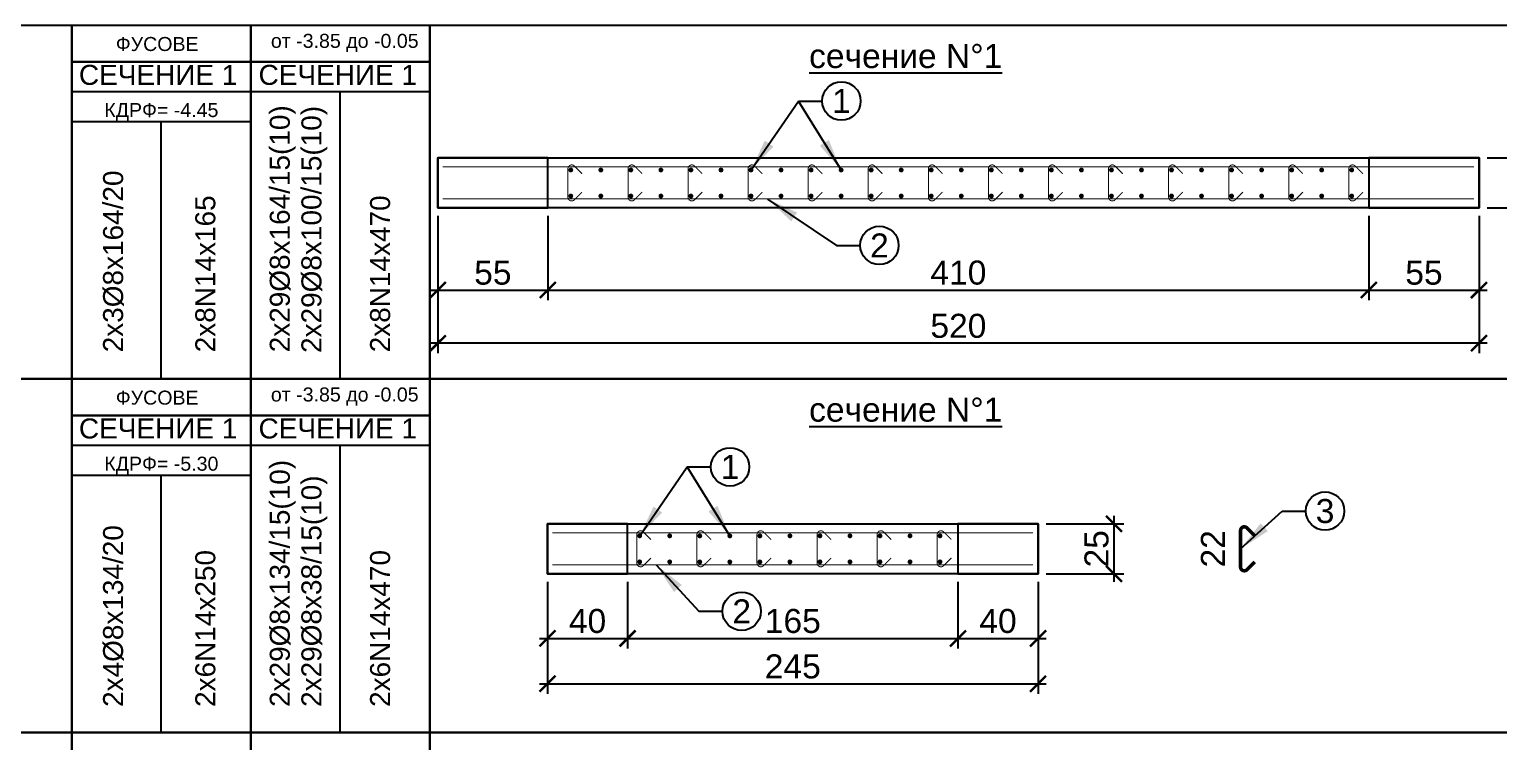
# Model space of a CAD drawing. Header units: millimetres. Extents: x 879 to 91735, y -13728 to 454.
# Drawn here: x 10266 to 11000, y -12629 to -12273 of the extents above; entities that cross this region are included whole.
import ezdxf
from ezdxf.enums import TextEntityAlignment as Align

# ---------------------------------------------------------------- set-up
doc = ezdxf.new("R2010")
doc.units = ezdxf.units.MM
for name, color, linetype in [('1K_SHA', 134, 'Continuous'), ('k_arm', 40, 'Continuous'), ('k_dim_arm', 54, 'Continuous'), ('k_nadpisi', 8, 'Continuous')]:
    doc.layers.add(name, color=color, linetype=linetype)
doc.styles.add('ARIAL', font='ARIAL.TTF')
doc.styles.get("Standard").update_dxf_attribs({"font": 'TAHOMA.TTF'})
doc.dimstyles.new('k_', dxfattribs={"dimscale": 4, "dimtxt": 3, "dimasz": 2, "dimexe": 1.25, "dimexo": 1, "dimtad": 1, "dimdec": 1, "dimrnd": 0.5, "dimtxsty": 'Standard', "dimblk": 'ARCHTICK', "dimcen": 2.5, "dimdle": 1, "dimclrd": 8, "dimclre": 8, "dimclrt": 256, "dimadec": 1, "dimazin": 0, "dimtfac": 1, "dimtdec": 1, "dimtix": 1, "dimtmove": 0, "dimatfit": 3, "dimfxl": 0, "dimarcsym": 0})
doc.dimstyles.new('k_arm 1', dxfattribs={"dimscale": 5, "dimtxt": 2.4, "dimasz": 1.125, "dimexe": 1.25, "dimexo": 1.2, "dimgap": 1.6, "dimtad": 1, "dimdec": 0, "dimrnd": 0.5, "dimtxsty": 'Standard', "dimblk": 'ARCHTICK', "dimcen": 2.5, "dimse1": 1, "dimse2": 1, "dimsd1": 1, "dimsd2": 1, "dimclrd": 9, "dimclre": 8, "dimclrt": 256, "dimadec": 1, "dimazin": 0, "dimtfac": 1, "dimtdec": 0, "dimtix": 1, "dimtofl": 0, "dimtmove": 2, "dimatfit": 3, "dimfxl": 0, "dimarcsym": 0})
doc.dimstyles.new('k_zoni', dxfattribs={"dimscale": 4, "dimtxt": 2.5, "dimasz": 4, "dimexe": 0, "dimexo": 0, "dimtad": 1, "dimdec": 1, "dimrnd": 1, "dimtxsty": 'Standard', "dimcen": 2.5, "dimse1": 1, "dimse2": 1, "dimclrd": 256, "dimclre": 8, "dimclrt": 256, "dimadec": 1, "dimazin": 0, "dimtfac": 1, "dimtdec": 1, "dimtix": 1, "dimtmove": 0, "dimatfit": 3, "dimfxl": 0, "dimarcsym": 0})

# ---------------------------------------------------------------- blocks, each defined once
blk = doc.blocks.new('_ARCHTICK')
at = {"color": 0, "linetype": 'ByBlock', "const_width": 0.15}
blk.add_lwpolyline([(-0.5, -0.5), (0.5, 0.5)], dxfattribs=at)
blk = doc.blocks.new('*D1443')
at = {"layer": 'Defpoints', "color": 0}
for p in [(10469.73, -12362.75), (10524.73, -12362.75), (10524.73, -12403.78)]:
    blk.add_point(p, dxfattribs=at)
at = {"layer": 'k_nadpisi', "color": 8, "lineweight": -2}
for p, q in [((10469.73, -12366.75), (10469.73, -12408.78)), ((10524.73, -12366.75), (10524.73, -12408.78)), ((10465.73, -12403.78), (10528.73, -12403.78))]:
    blk.add_line(p, q, dxfattribs=at)
at = {"layer": 'k_nadpisi', "color": 8, "lineweight": -2, "xscale": 8, "yscale": 8, "zscale": 8, "rotation": 180}
blk.add_blockref('_ARCHTICK', (10469.73, -12403.78), dxfattribs=at)
at = {"layer": 'k_nadpisi', "color": 8, "lineweight": -2, "xscale": 8, "yscale": 8, "zscale": 8}
blk.add_blockref('_ARCHTICK', (10524.73, -12403.78), dxfattribs=at)
at = {"layer": 'k_nadpisi', "insert": (10497.23, -12395.18), "char_height": 12, "attachment_point": 5, "style": 'ARIAL'}
blk.add_mtext('55', dxfattribs=at)
blk = doc.blocks.new('*D1444')
at = {"layer": 'Defpoints', "color": 0}
for p in [(10524.73, -12362.75), (10934.73, -12362.75), (10934.73, -12403.78)]:
    blk.add_point(p, dxfattribs=at)
at = {"layer": 'k_nadpisi', "color": 8, "lineweight": -2}
for p, q in [((10524.73, -12366.75), (10524.73, -12408.78)), ((10934.73, -12366.75), (10934.73, -12408.78)), ((10520.73, -12403.78), (10938.73, -12403.78))]:
    blk.add_line(p, q, dxfattribs=at)
at = {"layer": 'k_nadpisi', "color": 8, "lineweight": -2, "xscale": 8, "yscale": 8, "zscale": 8, "rotation": 180}
blk.add_blockref('_ARCHTICK', (10524.73, -12403.78), dxfattribs=at)
at = {"layer": 'k_nadpisi', "color": 8, "lineweight": -2, "xscale": 8, "yscale": 8, "zscale": 8}
blk.add_blockref('_ARCHTICK', (10934.73, -12403.78), dxfattribs=at)
at = {"layer": 'k_nadpisi', "insert": (10729.73, -12395.15), "char_height": 12, "attachment_point": 5, "style": 'ARIAL'}
blk.add_mtext('410', dxfattribs=at)
blk = doc.blocks.new('*D1445')
at = {"layer": 'Defpoints', "color": 0}
for p in [(10934.73, -12362.75), (10989.73, -12362.75), (10989.73, -12403.78)]:
    blk.add_point(p, dxfattribs=at)
at = {"layer": 'k_nadpisi', "color": 8, "lineweight": -2}
for p, q in [((10934.73, -12366.75), (10934.73, -12408.78)), ((10989.73, -12366.75), (10989.73, -12408.78)), ((10930.73, -12403.78), (10993.73, -12403.78))]:
    blk.add_line(p, q, dxfattribs=at)
at = {"layer": 'k_nadpisi', "color": 8, "lineweight": -2, "xscale": 8, "yscale": 8, "zscale": 8, "rotation": 180}
blk.add_blockref('_ARCHTICK', (10934.73, -12403.78), dxfattribs=at)
at = {"layer": 'k_nadpisi', "color": 8, "lineweight": -2, "xscale": 8, "yscale": 8, "zscale": 8}
blk.add_blockref('_ARCHTICK', (10989.73, -12403.78), dxfattribs=at)
at = {"layer": 'k_nadpisi', "insert": (10962.23, -12395.18), "char_height": 12, "attachment_point": 5, "style": 'ARIAL'}
blk.add_mtext('55', dxfattribs=at)
blk = doc.blocks.new('*D1446')
at = {"layer": 'Defpoints', "color": 0}
for p in [(10469.73, -12362.75), (10989.73, -12362.75), (10469.73, -12430.38)]:
    blk.add_point(p, dxfattribs=at)
at = {"layer": 'k_nadpisi', "color": 8, "lineweight": -2}
for p, q in [((10469.73, -12366.75), (10469.73, -12435.38)), ((10989.73, -12366.75), (10989.73, -12435.38)), ((10993.73, -12430.38), (10465.73, -12430.38))]:
    blk.add_line(p, q, dxfattribs=at)
at = {"layer": 'k_nadpisi', "color": 8, "lineweight": -2, "xscale": 8, "yscale": 8, "zscale": 8, "rotation": 180}
blk.add_blockref('_ARCHTICK', (10469.73, -12430.38), dxfattribs=at)
at = {"layer": 'k_nadpisi', "color": 8, "lineweight": -2, "xscale": 8, "yscale": 8, "zscale": 8}
blk.add_blockref('_ARCHTICK', (10989.73, -12430.38), dxfattribs=at)
at = {"layer": 'k_nadpisi', "insert": (10729.73, -12421.75), "char_height": 12, "attachment_point": 5, "style": 'ARIAL'}
blk.add_mtext('520', dxfattribs=at)
blk = doc.blocks.new('*D1447')
at = {"layer": 'Defpoints', "color": 0}
for p in [(10989.73, -12337.75), (10989.73, -12362.75), (11019.18, -12362.75)]:
    blk.add_point(p, dxfattribs=at)
at = {"layer": 'k_nadpisi', "color": 8, "lineweight": -2}
for p, q in [((11019.18, -12333.75), (11019.18, -12366.75)), ((10993.73, -12337.75), (11024.18, -12337.75)), ((10993.73, -12362.75), (11024.18, -12362.75))]:
    blk.add_line(p, q, dxfattribs=at)
at = {"layer": 'k_nadpisi', "color": 8, "lineweight": -2, "xscale": 8, "yscale": 8, "zscale": 8}
for p, rotation in [((11019.18, -12337.75), 90), ((11019.18, -12362.75), 270)]:
    blk.add_blockref('_ARCHTICK', p, dxfattribs=dict(at, rotation=rotation))
at = {"layer": 'k_nadpisi', "insert": (11010.56, -12350.25), "char_height": 12, "attachment_point": 5, "rotation": 90, "style": 'ARIAL'}
blk.add_mtext('25', dxfattribs=at)
blk = doc.blocks.new('*D1467')
at = {"layer": 'Defpoints', "color": 0}
for p in [(10524.52, -12545.62), (10564.52, -12545.62), (10564.52, -12577.9)]:
    blk.add_point(p, dxfattribs=at)
at = {"layer": 'k_nadpisi', "color": 8, "lineweight": -2}
for p, q in [((10524.52, -12549.62), (10524.52, -12582.9)), ((10564.52, -12549.62), (10564.52, -12582.9)), ((10520.52, -12577.9), (10568.52, -12577.9))]:
    blk.add_line(p, q, dxfattribs=at)
at = {"layer": 'k_nadpisi', "color": 8, "lineweight": -2, "xscale": 8, "yscale": 8, "zscale": 8, "rotation": 180}
blk.add_blockref('_ARCHTICK', (10524.52, -12577.9), dxfattribs=at)
at = {"layer": 'k_nadpisi', "color": 8, "lineweight": -2, "xscale": 8, "yscale": 8, "zscale": 8}
blk.add_blockref('_ARCHTICK', (10564.52, -12577.9), dxfattribs=at)
at = {"layer": 'k_nadpisi', "insert": (10544.52, -12569.27), "char_height": 12, "attachment_point": 5, "style": 'ARIAL'}
blk.add_mtext('40', dxfattribs=at)
blk = doc.blocks.new('*D1468')
at = {"layer": 'Defpoints', "color": 0}
for p in [(10564.52, -12545.62), (10729.52, -12545.62), (10729.52, -12577.9)]:
    blk.add_point(p, dxfattribs=at)
at = {"layer": 'k_nadpisi', "color": 8, "lineweight": -2}
for p, q in [((10564.52, -12549.62), (10564.52, -12582.9)), ((10729.52, -12549.62), (10729.52, -12582.9)), ((10560.52, -12577.9), (10733.52, -12577.9))]:
    blk.add_line(p, q, dxfattribs=at)
at = {"layer": 'k_nadpisi', "color": 8, "lineweight": -2, "xscale": 8, "yscale": 8, "zscale": 8, "rotation": 180}
blk.add_blockref('_ARCHTICK', (10564.52, -12577.9), dxfattribs=at)
at = {"layer": 'k_nadpisi', "color": 8, "lineweight": -2, "xscale": 8, "yscale": 8, "zscale": 8}
blk.add_blockref('_ARCHTICK', (10729.52, -12577.9), dxfattribs=at)
at = {"layer": 'k_nadpisi', "insert": (10647.02, -12569.27), "char_height": 12, "attachment_point": 5, "style": 'ARIAL'}
blk.add_mtext('165', dxfattribs=at)
blk = doc.blocks.new('*D1469')
at = {"layer": 'Defpoints', "color": 0}
for p in [(10729.52, -12545.62), (10769.52, -12545.62), (10769.52, -12577.9)]:
    blk.add_point(p, dxfattribs=at)
at = {"layer": 'k_nadpisi', "color": 8, "lineweight": -2}
for p, q in [((10729.52, -12549.62), (10729.52, -12582.9)), ((10769.52, -12549.62), (10769.52, -12582.9)), ((10725.52, -12577.9), (10773.52, -12577.9))]:
    blk.add_line(p, q, dxfattribs=at)
at = {"layer": 'k_nadpisi', "color": 8, "lineweight": -2, "xscale": 8, "yscale": 8, "zscale": 8, "rotation": 180}
blk.add_blockref('_ARCHTICK', (10729.52, -12577.9), dxfattribs=at)
at = {"layer": 'k_nadpisi', "color": 8, "lineweight": -2, "xscale": 8, "yscale": 8, "zscale": 8}
blk.add_blockref('_ARCHTICK', (10769.52, -12577.9), dxfattribs=at)
at = {"layer": 'k_nadpisi', "insert": (10749.52, -12569.27), "char_height": 12, "attachment_point": 5, "style": 'ARIAL'}
blk.add_mtext('40', dxfattribs=at)
blk = doc.blocks.new('*D1470')
at = {"layer": 'Defpoints', "color": 0}
for p in [(10524.52, -12545.62), (10769.52, -12545.62), (10769.52, -12600.59)]:
    blk.add_point(p, dxfattribs=at)
at = {"layer": 'k_nadpisi', "color": 8, "lineweight": -2}
for p, q in [((10524.52, -12549.62), (10524.52, -12605.59)), ((10769.52, -12549.62), (10769.52, -12605.59)), ((10520.52, -12600.59), (10773.52, -12600.59))]:
    blk.add_line(p, q, dxfattribs=at)
at = {"layer": 'k_nadpisi', "color": 8, "lineweight": -2, "xscale": 8, "yscale": 8, "zscale": 8, "rotation": 180}
blk.add_blockref('_ARCHTICK', (10524.52, -12600.59), dxfattribs=at)
at = {"layer": 'k_nadpisi', "color": 8, "lineweight": -2, "xscale": 8, "yscale": 8, "zscale": 8}
blk.add_blockref('_ARCHTICK', (10769.52, -12600.59), dxfattribs=at)
at = {"layer": 'k_nadpisi', "insert": (10647.02, -12591.96), "char_height": 12, "attachment_point": 5, "style": 'ARIAL'}
blk.add_mtext('245', dxfattribs=at)
blk = doc.blocks.new('*D1471')
at = {"layer": 'Defpoints', "color": 0}
for p in [(10769.52, -12520.62), (10769.52, -12545.62), (10807.4, -12545.62)]:
    blk.add_point(p, dxfattribs=at)
at = {"layer": 'k_nadpisi', "color": 8, "lineweight": -2}
for p, q in [((10807.4, -12516.62), (10807.4, -12549.62)), ((10773.52, -12520.62), (10812.4, -12520.62)), ((10773.52, -12545.62), (10812.4, -12545.62))]:
    blk.add_line(p, q, dxfattribs=at)
at = {"layer": 'k_nadpisi', "color": 8, "lineweight": -2, "xscale": 8, "yscale": 8, "zscale": 8}
for p, rotation in [((10807.4, -12520.62), 90), ((10807.4, -12545.62), 270)]:
    blk.add_blockref('_ARCHTICK', p, dxfattribs=dict(at, rotation=rotation))
at = {"layer": 'k_nadpisi', "insert": (10798.77, -12533.12), "char_height": 12, "attachment_point": 5, "rotation": 90, "style": 'ARIAL'}
blk.add_mtext('25', dxfattribs=at)
blk = doc.blocks.new('*D1472')
at = {"layer": 'Defpoints', "color": 0}
for p in [(10872.52, -12522.12), (10870.88, -12544.12), (10872.52, -12544.12)]:
    blk.add_point(p, dxfattribs=at)
at = {"layer": 'k_nadpisi', "insert": (10856.86, -12533.12), "char_height": 12, "attachment_point": 5, "rotation": 90, "style": 'ARIAL'}
blk.add_mtext('22', dxfattribs=at)

msp = doc.modelspace()

# ---------------------------------------------------------------- linework, layer by layer
at = {"layer": '1K_SHA'}
for points in [[(10469.734, -12337.75), (10989.734, -12337.75), (10989.734, -12362.75), (10469.734, -12362.75), (10469.734, -12337.75)], [(10524.516, -12520.618), (10769.516, -12520.618), (10769.516, -12545.618), (10524.516, -12545.618), (10524.516, -12520.618)]]:
    msp.add_lwpolyline(points, dxfattribs=at)
for points in [[(10469.734, -12362.75), (10524.734, -12362.75), (10524.734, -12337.75), (10469.734, -12337.75)], [(10934.734, -12362.75), (10989.734, -12362.75), (10989.734, -12337.75), (10934.734, -12337.75)], [(10524.516, -12545.618), (10564.516, -12545.618), (10564.516, -12520.618), (10524.516, -12520.618)], [(10729.516, -12545.618), (10769.516, -12545.618), (10769.516, -12520.618), (10729.516, -12520.618)]]:
    msp.add_lwpolyline(points, close=True, dxfattribs=at)
at = {"layer": 'k_arm', "color": 2, "const_width": 0.5}
for points in [[(10541.794, -12354.842), (10537.935, -12358.701, -0.6681786), (10534.734, -12357.375), (10534.734, -12343.125, -0.6681786), (10537.935, -12341.799), (10541.794, -12345.658)], [(10571.794, -12354.842), (10567.935, -12358.701, -0.6681786), (10564.734, -12357.375), (10564.734, -12343.125, -0.6681786), (10567.935, -12341.799), (10571.794, -12345.658)], [(10601.794, -12354.842), (10597.935, -12358.701, -0.6681786), (10594.734, -12357.375), (10594.734, -12343.125, -0.6681786), (10597.935, -12341.799), (10601.794, -12345.658)], [(10631.794, -12354.842), (10627.935, -12358.701, -0.6681786), (10624.734, -12357.375), (10624.734, -12343.125, -0.6681786), (10627.935, -12341.799), (10631.794, -12345.658)], [(10661.794, -12354.842), (10657.935, -12358.701, -0.6681786), (10654.734, -12357.375), (10654.734, -12343.125, -0.6681786), (10657.935, -12341.799), (10661.794, -12345.658)], [(10691.794, -12354.842), (10687.935, -12358.701, -0.6681786), (10684.734, -12357.375), (10684.734, -12343.125, -0.6681786), (10687.935, -12341.799), (10691.794, -12345.658)], [(10721.794, -12354.842), (10717.935, -12358.701, -0.6681786), (10714.734, -12357.375), (10714.734, -12343.125, -0.6681786), (10717.935, -12341.799), (10721.794, -12345.658)], [(10751.794, -12354.842), (10747.935, -12358.701, -0.6681786), (10744.734, -12357.375), (10744.734, -12343.125, -0.6681786), (10747.935, -12341.799), (10751.794, -12345.658)], [(10781.794, -12354.842), (10777.935, -12358.701, -0.6681786), (10774.734, -12357.375), (10774.734, -12343.125, -0.6681786), (10777.935, -12341.799), (10781.794, -12345.658)], [(10811.794, -12354.842), (10807.935, -12358.701, -0.6681786), (10804.734, -12357.375), (10804.734, -12343.125, -0.6681786), (10807.935, -12341.799), (10811.794, -12345.658)], [(10841.794, -12354.842), (10837.935, -12358.701, -0.6681786), (10834.734, -12357.375), (10834.734, -12343.125, -0.6681786), (10837.935, -12341.799), (10841.794, -12345.658)], [(10871.794, -12354.842), (10867.935, -12358.701, -0.6681786), (10864.734, -12357.375), (10864.734, -12343.125, -0.6681786), (10867.935, -12341.799), (10871.794, -12345.658)], [(10901.794, -12354.842), (10897.935, -12358.701, -0.6681786), (10894.734, -12357.375), (10894.734, -12343.125, -0.6681786), (10897.935, -12341.799), (10901.794, -12345.658)], [(10931.794, -12354.842), (10927.935, -12358.701, -0.6681786), (10924.734, -12357.375), (10924.734, -12343.125, -0.6681786), (10927.935, -12341.799), (10931.794, -12345.658)], [(10576.206, -12537.71), (10572.347, -12541.569, -0.6681786), (10569.146, -12540.243), (10569.146, -12525.993, -0.6681786), (10572.347, -12524.668), (10576.206, -12528.526)], [(10606.206, -12537.71), (10602.347, -12541.569, -0.6681786), (10599.146, -12540.243), (10599.146, -12525.993, -0.6681786), (10602.347, -12524.668), (10606.206, -12528.526)], [(10636.206, -12537.71), (10632.347, -12541.569, -0.6681786), (10629.146, -12540.243), (10629.146, -12525.993, -0.6681786), (10632.347, -12524.668), (10636.206, -12528.526)], [(10666.206, -12537.71), (10662.347, -12541.569, -0.6681786), (10659.146, -12540.243), (10659.146, -12525.993, -0.6681786), (10662.347, -12524.668), (10666.206, -12528.526)], [(10696.206, -12537.71), (10692.347, -12541.569, -0.6681786), (10689.146, -12540.243), (10689.146, -12525.993, -0.6681786), (10692.347, -12524.668), (10696.206, -12528.526)], [(10726.206, -12537.71), (10722.347, -12541.569, -0.6681786), (10719.146, -12540.243), (10719.146, -12525.993, -0.6681786), (10722.347, -12524.668), (10726.206, -12528.526)]]:
    msp.add_lwpolyline(points, format="xyb", dxfattribs=at)
for points in [[(10472.234, -12342.249), (10987.234, -12342.26)], [(10472.234, -12358.251), (10987.234, -12358.241)], [(10527.016, -12525.118), (10767.016, -12525.123)], [(10527.016, -12541.119), (10767.016, -12541.114)]]:
    msp.add_lwpolyline(points, dxfattribs=at)
at = {"layer": 'k_arm', "const_width": 1.2, "flags": 128}
for points in [[(10535.565, -12343.788, 1), (10536.765, -12343.788, 1)], [(10550.565, -12343.788, 1), (10551.765, -12343.788, 1)], [(10565.565, -12343.788, 1), (10566.765, -12343.788, 1)], [(10580.565, -12343.788, 1), (10581.765, -12343.788, 1)], [(10595.565, -12343.788, 1), (10596.765, -12343.788, 1)], [(10610.565, -12343.788, 1), (10611.765, -12343.788, 1)], [(10625.565, -12343.788, 1), (10626.765, -12343.788, 1)], [(10640.565, -12343.788, 1), (10641.765, -12343.788, 1)], [(10655.565, -12343.788, 1), (10656.765, -12343.788, 1)], [(10670.565, -12343.788, 1), (10671.765, -12343.788, 1)], [(10685.565, -12343.788, 1), (10686.765, -12343.788, 1)], [(10700.565, -12343.788, 1), (10701.765, -12343.788, 1)], [(10715.565, -12343.788, 1), (10716.765, -12343.788, 1)], [(10730.565, -12343.788, 1), (10731.765, -12343.788, 1)], [(10745.565, -12343.788, 1), (10746.765, -12343.788, 1)], [(10760.565, -12343.788, 1), (10761.765, -12343.788, 1)], [(10775.565, -12343.788, 1), (10776.765, -12343.788, 1)], [(10790.565, -12343.788, 1), (10791.765, -12343.788, 1)], [(10805.565, -12343.788, 1), (10806.765, -12343.788, 1)], [(10820.565, -12343.788, 1), (10821.765, -12343.788, 1)], [(10835.565, -12343.788, 1), (10836.765, -12343.788, 1)], [(10850.565, -12343.788, 1), (10851.765, -12343.788, 1)], [(10865.565, -12343.788, 1), (10866.765, -12343.788, 1)], [(10880.565, -12343.788, 1), (10881.765, -12343.788, 1)], [(10895.565, -12343.788, 1), (10896.765, -12343.788, 1)], [(10910.565, -12343.788, 1), (10911.765, -12343.788, 1)], [(10925.565, -12343.788, 1), (10926.765, -12343.788, 1)], [(10535.565, -12356.788, -1), (10536.765, -12356.788, -1)], [(10550.565, -12356.788, -1), (10551.765, -12356.788, -1)], [(10565.565, -12356.788, -1), (10566.765, -12356.788, -1)], [(10580.565, -12356.788, -1), (10581.765, -12356.788, -1)], [(10595.565, -12356.788, -1), (10596.765, -12356.788, -1)], [(10610.565, -12356.788, -1), (10611.765, -12356.788, -1)], [(10625.565, -12356.788, -1), (10626.765, -12356.788, -1)], [(10640.565, -12356.788, -1), (10641.765, -12356.788, -1)], [(10655.565, -12356.788, -1), (10656.765, -12356.788, -1)], [(10670.565, -12356.788, -1), (10671.765, -12356.788, -1)], [(10685.565, -12356.788, -1), (10686.765, -12356.788, -1)], [(10700.565, -12356.788, -1), (10701.765, -12356.788, -1)], [(10715.565, -12356.788, -1), (10716.765, -12356.788, -1)], [(10730.565, -12356.788, -1), (10731.765, -12356.788, -1)], [(10745.565, -12356.788, -1), (10746.765, -12356.788, -1)], [(10760.565, -12356.788, -1), (10761.765, -12356.788, -1)], [(10775.565, -12356.788, -1), (10776.765, -12356.788, -1)], [(10790.565, -12356.788, -1), (10791.765, -12356.788, -1)], [(10805.565, -12356.788, -1), (10806.765, -12356.788, -1)], [(10820.565, -12356.788, -1), (10821.765, -12356.788, -1)], [(10835.565, -12356.788, -1), (10836.765, -12356.788, -1)], [(10850.565, -12356.788, -1), (10851.765, -12356.788, -1)], [(10865.565, -12356.788, -1), (10866.765, -12356.788, -1)], [(10880.565, -12356.788, -1), (10881.765, -12356.788, -1)], [(10895.565, -12356.788, -1), (10896.765, -12356.788, -1)], [(10910.565, -12356.788, -1), (10911.765, -12356.788, -1)], [(10925.565, -12356.788, -1), (10926.765, -12356.788, -1)], [(10569.978, -12526.657, 1), (10571.178, -12526.657, 1)], [(10584.978, -12526.657, 1), (10586.178, -12526.657, 1)], [(10599.978, -12526.657, 1), (10601.178, -12526.657, 1)], [(10614.978, -12526.657, 1), (10616.178, -12526.657, 1)], [(10629.978, -12526.657, 1), (10631.178, -12526.657, 1)], [(10644.978, -12526.657, 1), (10646.178, -12526.657, 1)], [(10659.978, -12526.657, 1), (10661.178, -12526.657, 1)], [(10674.978, -12526.657, 1), (10676.178, -12526.657, 1)], [(10689.978, -12526.657, 1), (10691.178, -12526.657, 1)], [(10704.978, -12526.657, 1), (10706.178, -12526.657, 1)], [(10719.978, -12526.657, 1), (10721.178, -12526.657, 1)], [(10569.978, -12539.657, -1), (10571.178, -12539.657, -1)], [(10584.978, -12539.657, -1), (10586.178, -12539.657, -1)], [(10599.978, -12539.657, -1), (10601.178, -12539.657, -1)], [(10614.978, -12539.657, -1), (10616.178, -12539.657, -1)], [(10629.978, -12539.657, -1), (10631.178, -12539.657, -1)], [(10644.978, -12539.657, -1), (10646.178, -12539.657, -1)], [(10659.978, -12539.657, -1), (10661.178, -12539.657, -1)], [(10674.978, -12539.657, -1), (10676.178, -12539.657, -1)], [(10689.978, -12539.657, -1), (10691.178, -12539.657, -1)], [(10704.978, -12539.657, -1), (10706.178, -12539.657, -1)], [(10719.978, -12539.657, -1), (10721.178, -12539.657, -1)]]:
    msp.add_lwpolyline(points, format="xyb", close=True, dxfattribs=at)
at = {"layer": 'k_dim_arm', "const_width": 1.75, "flags": 128}
msp.add_lwpolyline([(10877.704, -12539.71), (10873.845, -12543.569, -0.6681786), (10870.644, -12542.243), (10870.644, -12523.993, -0.6681786), (10873.845, -12522.668), (10877.704, -12526.526)], format="xyb", dxfattribs=at)
at = {"layer": 'k_dim_arm'}
for centre in [(10671.303, -12309.314), (10690.291, -12381.463), (10615.716, -12492.183), (10912.85, -12514.24), (10621.514, -12564.332)]:
    msp.add_circle(centre, 9.6, dxfattribs=at)
at = {"layer": 'k_nadpisi'}
for p, q in [((10465.705, -12304.703), (10286.96, -12304.703)), ((10421.019, -12448.107), (10421.019, -12304.703)), ((10376.333, -12319.703), (10286.96, -12319.703)), ((10331.647, -12448.107), (10331.647, -12319.703)), ((10465.705, -12481.449), (10286.96, -12481.449)), ((10421.019, -12624.854), (10421.019, -12481.449)), ((10376.333, -12496.449), (10286.96, -12496.449)), ((10331.647, -12624.854), (10331.647, -12496.449))]:
    msp.add_line(p, q, dxfattribs=at)
for points in [[(9550.406, -12271.361), (10286.96, -12271.361), (10286.96, -12448.107), (9550.406, -12448.107)], [(10286.96, -12271.361), (10376.333, -12271.361), (10376.333, -12289.703), (10286.96, -12289.703)], [(10376.333, -12271.361), (10465.705, -12271.361), (10465.705, -12289.703), (10376.333, -12289.703)], [(10465.705, -12271.361), (11085.09, -12271.361), (11085.09, -12448.107), (10465.705, -12448.107)], [(10286.96, -12289.703), (10376.333, -12289.703), (10376.333, -12448.107), (10286.96, -12448.107)], [(10376.333, -12289.703), (10465.705, -12289.703), (10465.705, -12448.107), (10376.333, -12448.107)], [(9550.406, -12448.107), (10286.96, -12448.107), (10286.96, -12624.854), (9550.406, -12624.854)], [(10286.96, -12448.107), (10376.333, -12448.107), (10376.333, -12466.449), (10286.96, -12466.449)], [(10376.333, -12448.107), (10465.705, -12448.107), (10465.705, -12466.449), (10376.333, -12466.449)], [(10465.705, -12448.107), (11085.09, -12448.107), (11085.09, -12624.854), (10465.705, -12624.854)], [(10286.96, -12466.449), (10376.333, -12466.449), (10376.333, -12624.854), (10286.96, -12624.854)], [(10376.333, -12466.449), (10465.705, -12466.449), (10465.705, -12624.854), (10376.333, -12624.854)], [(9550.406, -12624.854), (10286.96, -12624.854), (10286.96, -12801.6), (9550.406, -12801.6)], [(10286.96, -12624.854), (10376.333, -12624.854), (10376.333, -12643.196), (10286.96, -12643.196)], [(10376.333, -12624.854), (10465.705, -12624.854), (10465.705, -12643.196), (10376.333, -12643.196)], [(10465.705, -12624.854), (11085.09, -12624.854), (11085.09, -12801.6), (10465.705, -12801.6)]]:
    msp.add_lwpolyline(points, close=True, dxfattribs=at)
for points in [[(10376.333, -12304.17), (10376.333, -12448.107), (10286.96, -12448.107), (10286.96, -12271.361)], [(10376.333, -12480.917), (10376.333, -12624.854), (10286.96, -12624.854), (10286.96, -12448.107)], [(10376.333, -12657.663), (10376.333, -12801.6), (10286.96, -12801.6), (10286.96, -12624.854)]]:
    msp.add_lwpolyline(points, dxfattribs=at)

# ---------------------------------------------------------------- texts
at = {"layer": 'k_dim_arm', "style": 'ARIAL'}
for s, p in [('1', (10671.303, -12309.314)), ('2', (10690.291, -12381.513)), ('1', (10615.716, -12492.183)), ('3', (10912.85, -12514.24)), ('2', (10621.514, -12564.381))]:
    msp.add_text(s, height=12, dxfattribs=at).set_placement(p, align=Align.MIDDLE_CENTER)
at = {"layer": 'k_nadpisi', "style": 'ARIAL'}
for s, height, p in [(' от -3.85 до -0.05', 7, (10421.903, -12282.739)), ('ФУСОВЕ', 7, (10329.606, -12284.312)), ('%%uсечение N%%d1', 12, (10703.419, -12292.83)), ('СЕЧЕНИЕ 1', 10, (10330.071, -12301.233)), ('СЕЧЕНИЕ 1', 10, (10419.785, -12301.233)), ('ФУСОВЕ', 7, (10329.606, -12461.058)), (' от -3.85 до -0.05', 7, (10421.903, -12459.486)), ('%%uсечение N%%d1', 12, (10703.419, -12469.577)), ('СЕЧЕНИЕ 1', 10, (10330.071, -12477.98)), ('СЕЧЕНИЕ 1', 10, (10419.785, -12477.98))]:
    msp.add_text(s, height=height, dxfattribs=at).set_placement(p, align=Align.CENTER)
for s, p in [('КДРФ= -4.45', (10331.684, -12313.829)), ('КДРФ= -5.30', (10331.684, -12490.575))]:
    msp.add_text(s, height=7, dxfattribs=at).set_placement(p, align=Align.MIDDLE_CENTER)
for s, p in [('2x29%%C8x164/15(10)', (10395.815, -12373.17)), ('2x29%%C8x100/15(10)', (10411.614, -12373.496)), ('2x3%%C8x164/20', (10312.566, -12389.477)), ('2x8N14x165', (10358.625, -12395.691)), ('2x8N14x470', (10445.906, -12395.691)), ('2x29%%C8x134/15(10)', (10395.815, -12550.417)), ('2x29%%C8x38/15(10)', (10411.614, -12554.302)), ('2x4%%C8x134/20', (10312.566, -12566.723)), ('2x6N14x250', (10358.625, -12572.938)), ('2x6N14x470', (10445.906, -12572.938))]:
    msp.add_text(s, height=10, rotation=90, dxfattribs=at).set_placement(p, align=Align.CENTER)

# ---------------------------------------------------------------- dimensions: what is measured, and where the dimension line sits
at = {"layer": 'k_nadpisi'}
for base, p1, p2, dimstyle, override, picture, middle in [((11019.182, -12362.75), (10989.734, -12337.75), (10989.734, -12362.75), 'k_', {"dimtxsty": 'ARIAL', "dimtmove": 1}, '*D1447', (11010.556, -12350.25)), ((10807.398, -12545.618), (10769.516, -12520.618), (10769.516, -12545.618), 'k_', {"dimtxsty": 'ARIAL', "dimtmove": 1}, '*D1471', (10798.771, -12533.118)), ((10870.881, -12544.118), (10872.519, -12522.118), (10872.519, -12544.118), 'k_arm 1', {"dimtxsty": 'ARIAL'}, '*D1472', (10856.856, -12533.118))]:
    dim = msp.add_linear_dim(base=base, p1=p1, p2=p2, angle=90, dimstyle=dimstyle, override=override, dxfattribs=at)
    dim.commit()
    dim.dimension.update_dxf_attribs({"geometry": picture, "text_midpoint": middle})
for base, p1, p2, picture, middle in [((10524.734, -12403.781), (10469.734, -12362.75), (10524.734, -12362.75), '*D1443', (10497.234, -12395.179)), ((10469.734, -12430.375), (10989.734, -12362.75), (10469.734, -12362.75), '*D1446', (10729.734, -12421.748)), ((10934.734, -12403.781), (10524.734, -12362.75), (10934.734, -12362.75), '*D1444', (10729.734, -12395.154)), ((10989.734, -12403.781), (10934.734, -12362.75), (10989.734, -12362.75), '*D1445', (10962.234, -12395.179)), ((10564.516, -12577.896), (10524.516, -12545.618), (10564.516, -12545.618), '*D1467', (10544.516, -12569.269)), ((10769.516, -12600.589), (10524.516, -12545.618), (10769.516, -12545.618), '*D1470', (10647.016, -12591.962)), ((10729.516, -12577.896), (10564.516, -12545.618), (10729.516, -12545.618), '*D1468', (10647.016, -12569.269)), ((10769.516, -12577.896), (10729.516, -12545.618), (10769.516, -12545.618), '*D1469', (10749.516, -12569.269))]:
    dim = msp.add_linear_dim(base=base, p1=p1, p2=p2, dimstyle='k_', override={"dimtxsty": 'ARIAL', "dimtmove": 1}, dxfattribs=at)
    dim.commit()
    dim.dimension.update_dxf_attribs({"geometry": picture, "text_midpoint": middle})

# ---------------------------------------------------------------- leaders
at = {"layer": 'k_dim_arm'}
for points in [[(10626.165, -12343.788), (10649.835, -12309.314), (10661.703, -12309.314)], [(10671.165, -12343.788), (10649.835, -12309.314), (10661.703, -12309.314)], [(10634.462, -12358.285), (10668.822, -12381.463), (10680.691, -12381.463)], [(10570.578, -12526.657), (10594.247, -12492.183), (10606.116, -12492.183)], [(10615.578, -12526.657), (10594.247, -12492.183), (10606.116, -12492.183)], [(10870.644, -12533.118), (10891.381, -12514.24), (10903.25, -12514.24)], [(10578.874, -12541.153), (10600.046, -12564.332), (10611.914, -12564.332)]]:
    msp.add_leader(points, dimstyle='k_zoni', override={"dimtad": 0, "dimtxsty": 'ARIAL'}, dxfattribs=at)

doc.saveas('drawing.dxf')
